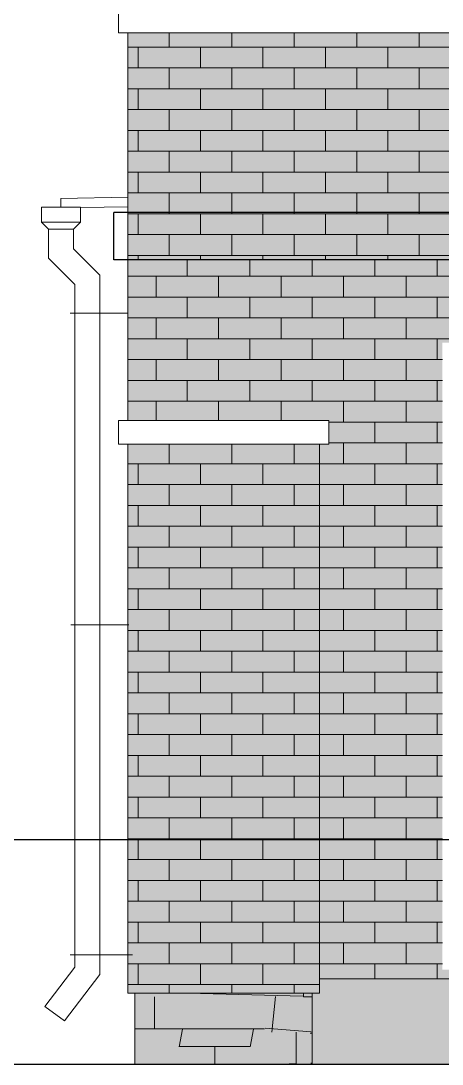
# Model space of a CAD drawing. Header units: millimetres. Extents: x 854812 to 1164625, y 589925 to 823301.
# Drawn here: x 959330 to 961111, y 809416 to 813826 of the extents above; entities that cross this region are included whole.
import ezdxf

# ---------------------------------------------------------------- set-up
doc = ezdxf.new("R2010")
doc.units = ezdxf.units.MM
doc.layers.get('Defpoints').update_dxf_attribs({"color": 40})
for name, color, linetype, lineweight in [('АР_Штрих_материалы', 27, 'Continuous', 9), ('стены', 172, 'Continuous', 30), ('УКАЗАТЕЛЬ', 6, 'Continuous', 13), ('ФАСАД', 7, 'Continuous', 13), ('штриховка', 8, 'Continuous', 9)]:
    doc.layers.add(name, color=color, linetype=linetype, lineweight=lineweight)
pattern_1 = [(0, (0, 53720.5), (0, 88.06434), []), (90, (0, 53720.5), (-132.08, 88.06434), [88.06434, -88.06434])]

msp = doc.modelspace()

# ---------------------------------------------------------------- hatches: boundary and pattern name
at = {"layer": 'АР_Штрих_материалы', "ltscale": 100, "true_color": 0xd9d9d9}
h = msp.add_hatch(color=254, dxfattribs=at)
h.paths.add_polyline_path([(964632.9, 813016.5), (959782.6, 813016.5), (959782.6, 812816.5), (964632.9, 812816.5)])
h.paths.add_polyline_path([(964632.9, 813776.5), (959782.6, 813776.5), (959782.6, 813016.5), (964632.9, 813016.5)])
at = {"layer": 'АР_Штрих_материалы', "lineweight": 13, "ltscale": 100, "true_color": 0xffffff}
h = msp.add_hatch(dxfattribs=at)
h.set_pattern_fill('AR-BRSTD', scale=1.3, style=0)
h.set_pattern_definition(pattern_1)
h.paths.add_polyline_path([(964632.9, 813016.5), (959782.6, 813016.5), (959782.6, 812816.5), (964632.9, 812816.5)])
h.paths.add_polyline_path([(964632.9, 813776.5), (959782.6, 813776.5), (959782.6, 813016.5), (964632.9, 813016.5)])
at = {"layer": 'АР_Штрих_материалы', "ltscale": 100, "true_color": 0xd9d9d9}
h = msp.add_hatch(color=254, dxfattribs=at)
h.paths.add_polyline_path([(964632.9, 812816.5), (963354.1, 812816.5), (963355.5, 812466.5), (964112.5, 812466.5), (964112.5, 809816.5), (963852.5, 809816.5), (963366.8, 809816.5), (963366.9, 809776.5), (964662.9, 809776.5), (964662.9, 810216.5), (964632.9, 810216.5)])
h.paths.add_polyline_path([(963354.1, 812816.5), (962646.3, 812816.5), (962647.7, 812466.5), (963355.5, 812466.5)])
h.paths.add_polyline_path([(962646.3, 812816.5), (961855.6, 812816.5), (961857.1, 812466.5), (962647.7, 812466.5)])
h.paths.add_polyline_path([(961855.6, 812816.5), (959782.6, 812816.5), (959782.6, 812136.5), (960632.5, 812136.5), (960632.5, 812036.5), (960592.5, 812036.5), (960592.5, 809776.5), (961868.5, 809776.5), (961868.3, 809816.5), (961112.5, 809816.5), (961112.5, 812466.5), (961857.1, 812466.5)])
h.paths.add_polyline_path([(962659, 809816.5), (961868.3, 809816.5), (961868.5, 809776.5), (962659.1, 809776.5)])
h.paths.add_polyline_path([(963366.8, 809816.5), (962659, 809816.5), (962659.1, 809776.5), (963366.9, 809776.5)])
at = {"layer": 'АР_Штрих_материалы', "lineweight": 13, "ltscale": 100, "true_color": 0xffffff}
h = msp.add_hatch(dxfattribs=at)
h.set_pattern_fill('AR-BRSTD', scale=1.3, style=0)
h.set_pattern_definition([(0, (1000.915, 53720.5), (0, 88.06434), []), (90, (1000.92, 53720.5), (-132.08, 88.06434), [88.06434, -88.06434])])
h.paths.add_polyline_path([(964632.9, 812816.5), (963406.1, 812816.5), (963406.9, 812466.5), (964112.5, 812466.5), (964112.5, 809816.5), (963852.5, 809816.5), (963412.9, 809816.5), (963413, 809776.5), (964662.9, 809776.5), (964662.9, 810216.5), (964632.9, 810216.5)])
h.paths.add_polyline_path([(963406.1, 812816.5), (962597.6, 812816.5), (962598.4, 812466.5), (963406.9, 812466.5)])
h.paths.add_polyline_path([(962597.6, 812816.5), (961882.1, 812816.5), (961882.8, 812466.5), (962598.4, 812466.5)])
h.paths.add_polyline_path([(961882.1, 812816.5), (959782.6, 812816.5), (959782.6, 812136.5), (960632.5, 812136.5), (960632.5, 812036.5), (960592.5, 812036.5), (960592.5, 809776.5), (961888.9, 809776.5), (961888.9, 809816.5), (961112.5, 809816.5), (961112.5, 812466.5), (961882.8, 812466.5)])
h.paths.add_polyline_path([(962604.4, 809816.5), (961888.9, 809816.5), (961888.9, 809776.5), (962604.5, 809776.5)])
h.paths.add_polyline_path([(963412.9, 809816.5), (962604.4, 809816.5), (962604.5, 809776.5), (963413, 809776.5)])
at = {"layer": 'АР_Штрих_материалы', "ltscale": 100, "true_color": 0xd9d9d9}
msp.add_hatch(color=254, dxfattribs=at).paths.add_polyline_path([(960592.5, 812036.5), (959782.6, 812036.5), (959782.6, 809716.5), (960592.5, 809716.5)])
at = {"layer": 'АР_Штрих_материалы', "lineweight": 13, "ltscale": 100, "true_color": 0xffffff}
h = msp.add_hatch(dxfattribs=at)
h.set_pattern_fill('AR-BRSTD', scale=1.3, style=0)
h.set_pattern_definition(pattern_1)
h.paths.add_polyline_path([(959782.6, 812036.5), (959782.6, 809716.5), (960592.5, 809716.5), (960592.5, 812036.5)])
at = {"layer": 'АР_Штрих_материалы', "ltscale": 100, "true_color": 0x3a271d}
h = msp.add_hatch(color=19, dxfattribs=at)
h.paths.add_polyline_path([(959812.6, 809716.5), (959812.6, 809416.5), (960592.5, 809416.5), (960592.5, 809716.5)])
h.paths.add_polyline_path([(964662.9, 810216.5), (964662.9, 809416.5), (965412.6, 809416.5), (965412.6, 810216.5)])
at = {"layer": 'АР_Штрих_материалы', "ltscale": 100, "true_color": 0x4d5150}
msp.add_hatch(color=251, dxfattribs=at).paths.add_polyline_path([(960592.5, 809776.5), (960592.5, 809416.5), (964662.9, 809416.5), (964662.9, 809776.5)])
at = {"layer": 'штриховка', "lineweight": 20, "true_color": 0x9e9e9e, "transparency": 33554687}
h = msp.add_hatch(dxfattribs=at)
h.set_pattern_fill('STNSQR', color=253, scale=1500, pattern_type=2)
h.set_pattern_definition([(3.3665, (330549.08, 1293790.51), (23999.998983, 1500.016445), [255.441, -25288.6395]), (90, (330804.1, 1293790.5), (-1500, 1500), [120, -1380]), (0, (330804.1, 1293790.5), (1500, 1500), [435, -1065]), (270, (331239.1, 1293910.5), (1500, -1500), [135, -1365]), (0, (331239.1, 1293775.5), (1500, 1500), [465, -1035]), (97.125, (331704.08, 1293775.51), (-1499.997423, 10500.00057), [120.9345, -11972.4525]), (275.1944, (330879.08, 1293790.51), (1499.992837, -15000.001005), [165.681, -16402.3605]), (177.5104, (330894.08, 1293625.51), (-1499.999748, 0.0015583), [345.3255, -34187.268]), (274.3987, (330744.08, 1293625.51), (1499.997534, -17999.999712), [195.576, -19362.0315]), (180, (330744.1, 1293460.5), (-1500, -1500), [195, -1305]), (1.9092, (330759.08, 1293430.51), (43499.9985474, 1500.0363616), [450.2505, -44574.7425]), (90, (331209.1, 1293445.5), (-1500, 1500), [180, -1320]), (180, (331209.1, 1293625.5), (-1500, -1500), [315, -1185]), (0, (331209.1, 1293625.5), (1500, 1500), [135, -1365]), (95.7106, (331344.08, 1293625.51), (-1500.001972, 13499.999135), [150.7485, -14924.0655]), (358.5312, (331209.08, 1293475.51), (1499.9993692, 0.0006339), [585.192, -57934.035]), (94.7636, (331794.08, 1293460.51), (-1499.987299, 16500.00142), [180.624, -17881.7685]), (181.9749, (331779.08, 1293640.51), (-42000.0005183, -1499.974642), [435.258, -43090.596]), (357.5104, (331704.08, 1293805.51), (1499.999748, -0.0015583), [345.3255, -34187.268]), (95.7106, (331779.08, 1293640.51), (-1500.001972, 13499.999135), [150.7485, -14924.0655]), (0, (331794.1, 1293565.5), (1500, 1500), [255, -1245]), (93.8141, (332049.08, 1293565.51), (-1500.009186, 20999.999012), [225.4995, -22324.4445]), (0, (330549.1, 1293295.5), (1500, 1500), [15, -1485]), (90, (330564.1, 1293295.5), (-1500, 1500), [165, -1335]), (270, (330849.1, 1293430.5), (1500, -1500), [255, -1245]), (0, (330564.1, 1293295.5), (1500, 1500), [285, -1215]), (274.7636, (331374.08, 1293460.51), (1499.987299, -16500.00142), [180.624, -17881.7685]), (178.4089, (331389.08, 1293310.51), (-1499.9993665, -0.000971), [540.2085, -53480.6205]), (1.302, (331389.082, 1293280.51), (64499.9982742, 1500.052659), [660.171, -65356.8735]), (276.3402, (331329.08, 1293310.51), (1500.00237, -11999.999104), [135.831, -13447.2465]), (278.1301, (331584.08, 1293280.51), (1499.999034, -8999.999665), [106.0665, -10500.5355]), (270, (331809.1, 1293295.5), (1500, -1500), [135, -1365]), (0, (332049.1, 1293640.5), (1500, 1500), [0, -1500]), (0, (332049.1, 1293730.5), (1500, 1500), [0, -1500]), (0, (331794.1, 1293460.5), (1500, 1500), [255, -1245]), (0, (332049.1, 1293610.5), (1500, 1500), [0, -1500]), (358.2643, (330849.08, 1293190.51), (1499.9997257, -6.16e-05), [495.2265, -49027.4955]), (0, (331344.1, 1293175.5), (1500, 1500), [255, -1245]), (355.9144, (331599.08, 1293175.51), (1500.000444, 0.000332), [210.5355, -20842.968]), (0, (331809.1, 1293175.5), (1500, 1500), [240, -1260]), (180, (330849.1, 1293175.5), (-1500, -1500), [300, -1200]), (90, (331464.1, 1294210.5), (-1500, 1500), [165, -1335]), (90, (331314.1, 1294300.5), (-1500, 1500), [75, -1425]), (95.1944, (330894.08, 1294195.51), (-1499.992837, 15000.001005), [165.681, -16402.3605]), (90, (332019.1, 1294195.5), (-1500, 1500), [180, -1320]), (181.6366, (331074.08, 1294060.51), (-50999.9998187, -1500.020787), [525.2145, -51996.21]), (183.3665, (331269.08, 1293910.51), (-23999.998983, -1500.016445), [255.441, -25288.6395]), (2.0454, (330894.08, 1294285.51), (40500.0008, 1499.994725), [420.2685, -41606.5095]), (0, (330894.1, 1294210.5), (1500, 1500), [570, -930]), (182.4896, (331989.08, 1293910.51), (-32999.9992196, -1500.026798), [345.3255, -34187.268]), (180, (331854.1, 1294060.5), (-1500, -1500), [225, -1275]), (178.4518, (332019.08, 1294195.51), (-1500.0000386, 0.0013506), [555.2025, -54965.064]), (180, (332049.1, 1293910.5), (-1500, -1500), [60, -1440]), (175.6013, (332049.08, 1294045.51), (-1499.999216, 0.00055), [195.576, -19362.0315]), (180, (332049.1, 1294195.5), (-1500, -1500), [30, -1470]), (270, (331989.1, 1294045.5), (1500, -1500), [135, -1365]), (84.2894, (331884.08, 1294045.51), (-0.000268, 1499.999758), [150.7485, -14924.0655]), (177.7094, (331644.08, 1293895.51), (-1500.0000596, -0.000203), [375.3, -37154.688]), (0, (331074.1, 1294060.5), (1500, 1500), [555, -945]), (270, (331644.1, 1293985.5), (1500, -1500), [90, -1410]), (180, (331794.1, 1293985.5), (-1500, -1500), [300, -1200]), (258.6901, (331809.08, 1294060.5), (0.00056, -1500.00044), [76.485, -7572.0435]), (78.6901, (331494.08, 1293985.5), (-0.00056, 1500.00044), [76.485, -7572.0435]), (270, (331269.1, 1294060.5), (1500, -1500), [150, -1350]), (90, (331389.1, 1294060.5), (-1500, 1500), [135, -1365]), (275.7106, (331059.08, 1294210.51), (1500.001972, -13499.999135), [150.7485, -14924.0655]), (178.1524, (331014.08, 1293895.51), (-1499.9998144, 0.0001665), [465.2415, -46058.946]), (0, (330549.1, 1294195.5), (1500, 1500), [345, -1155]), (270, (331014.1, 1294060.5), (1500, -1500), [165, -1335]), (96.3402, (331029.08, 1294375.51), (-1500.00237, 11999.999104), [135.831, -13447.2465]), (5.7106, (330879.08, 1294360.51), (13499.999135, 1500.001972), [150.7485, -14924.0655]), (0, (330969.1, 1294645.5), (1500, 1500), [510, -990]), (183.3665, (332019.08, 1294375.51), (-23999.998983, -1500.016445), [255.441, -25288.6395]), (180, (332019.1, 1294300.5), (-1500, -1500), [255, -1245]), (180, (332049.1, 1294525.5), (-1500, -1500), [315, -1185]), (0, (332019.1, 1294375.5), (1500, 1500), [30, -1470]), (357.7974, (331374.08, 1294480.51), (1499.999731, -0.000221), [390.288, -38638.5465]), (180, (331464.1, 1294375.5), (-1500, -1500), [435, -1065]), (182.8624, (331764.08, 1294345.51), (-28500.000025, -1499.99797), [300.375, -29737.1025]), (90, (331764.1, 1294300.5), (-1500, 1500), [225, -1275]), (90, (331734.1, 1294525.5), (-1500, 1500), [120, -1380]), (266.8202, (331389.08, 1294645.51), (0.0007885, -1499.999469), [270.417, -26771.2185]), (177.3974, (330879.08, 1294360.51), (-1500.000712, 0.000513), [330.3405, -32703.732]), (2.2906, (330549.08, 1294525.51), (36000.0001938, 1499.9936297), [375.3, -37154.688]), (270, (330924.1, 1294645.5), (1500, -1500), [135, -1365]), (275.7106, (330549.08, 1294525.51), (1500.001972, -13499.999135), [150.7485, -14924.0655]), (0, (330924.1, 1294510.5), (1500, 1500), [450, -1050]), (270, (330924.1, 1293175.5), (1500, -1500), [30, -1470]), (270, (331389.1, 1293175.5), (1500, -1500), [30, -1470]), (90, (331734.1, 1293145.5), (-1500, 1500), [30, -1470])])
h.paths.add_polyline_path([(960562.3, 809416.5), (960562.3, 809716.5), (959812.6, 809716.5), (959812.6, 809416.5)])

# ---------------------------------------------------------------- linework, layer by layer
at = {"layer": 'Defpoints', "ltscale": 0.1}
for p, q in [((964632.9, 813016.5, 0), (959722.6, 813016.5, 0)), ((959722.6, 812816.5, 0), (959722.6, 813016.5, 0)), ((964632.9, 812816.5, 0), (959722.6, 812816.5, 0)), ((901206.4, 810366.5, 0), (1117696.6, 810366.5, 0))]:
    msp.add_line(p, q, dxfattribs=at)
at = {"layer": 'стены', "color": 7, "ltscale": 0.1}
msp.add_line((957407.8, 809416.5, 0), (979447.3, 809416.5, 0), dxfattribs=at)
at = {"layer": 'УКАЗАТЕЛЬ', "color": 7, "ltscale": 0.1}
msp.add_line((960592.5, 809776.5), (960592.5, 809716.5), dxfattribs=at)
at = {"layer": 'ФАСАД', "color": 7, "ltscale": 0.1}
for p, q in [((959742.5, 813876.5, 0), (959742.5, 813776.5, 0)), ((959742.5, 813776.5, 0), (964632.9, 813776.5, 0)), ((959782.6, 813776.5, 0), (959782.6, 812136.5, 0)), ((959782.6, 812036.5, 0), (959782.6, 809716.5, 0)), ((960592.5, 812036.5), (960592.5, 809716.5)), ((960592.5, 809776.5), (964662.9, 809776.5)), ((960592.5, 809716.5, 0), (959782.6, 809716.5, 0)), ((959812.6, 809716.5, 0), (959812.6, 809416.5, 0)), ((960562.3, 809416.5, 0), (960562.3, 809716.5, 0))]:
    msp.add_line(p, q, dxfattribs=at)
at = {"layer": 'ФАСАД', "color": 7}
for p, q in [((959782.6, 813080.6, 0), (959499.8, 813076.3, 0)), ((959499.8, 813038.3, 0), (959499.8, 813076.3, 0)), ((959782.6, 813040.6, 0), (959582.6, 813037.6, 0)), ((959446.9, 812945.7, 0), (959417.1, 812975.5, 0)), ((959538.8, 812591, 0), (959782.6, 812591, 0)), ((959542.2, 811273.3, 0), (959786, 811273.3, 0)), ((959538.8, 809879.1, 0), (959802.6, 809879.1, 0))]:
    msp.add_line(p, q, dxfattribs=at)
at = {"layer": 'ФАСАД', "color": 7, "elevation": 0}
for points in [[(959582.6, 812975.5), (959417.1, 812975.5), (959417.1, 813038.3), (959582.6, 813038.3), (959582.6, 812975.5), (959552.8, 812945.7), (959446.9, 812945.7), (959446.9, 812822.8), (959558.2, 812711.5)], [(959664.1, 812750.9), (959552.8, 812862.3), (959552.8, 812945.7)]]:
    msp.add_lwpolyline(points, dxfattribs=at)
at = {"layer": 'ФАСАД', "color": 7, "ltscale": 0.4, "elevation": 0}
msp.add_lwpolyline([(959558.2, 812711.5), (959558.2, 809826.1), (959431.6, 809660.4), (959514.3, 809599.7), (959664.1, 809795.7), (959664.1, 812750.9)], dxfattribs=at)
at = {"layer": 'ФАСАД', "color": 7, "ltscale": 0.1}
msp.add_lwpolyline([(960632.5, 812136.5), (960632.5, 812036.5), (959742.5, 812036.5), (959742.5, 812136.5), (960632.5, 812136.5)], dxfattribs=at)

doc.saveas('drawing.dxf')
